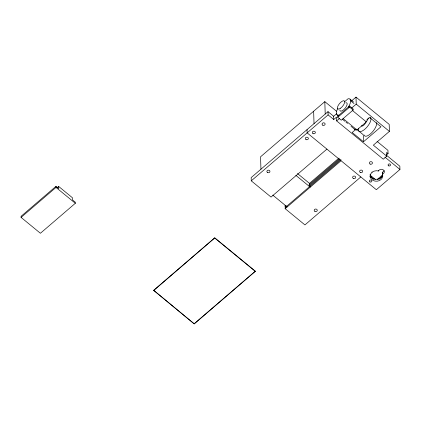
<?xml version="1.0" encoding="UTF-8"?>
<svg xmlns="http://www.w3.org/2000/svg" width="421" height="421" viewBox="0 0 421 421"><rect width="100%" height="100%" fill="white"/><g stroke="black" fill="none" stroke-linecap="round" stroke-linejoin="round"><path stroke-width="0.63" d="M58.666 186.45L58.735 188.608L55.972 186.345L21.05 216.32L21.082 217.399L40.405 233.271L75.327 203.29L75.296 202.217L72.533 199.949L72.465 197.791L58.666 186.45L57.172 187.74M21.082 217.399L56.009 187.419L55.972 186.345M336.458 111.212L324.817 101.645L260.557 156.801L260.946 169.205M386.688 154.749L388.051 153.576L386.641 152.418L386.757 156.191L383.268 159.191L336.663 120.906L336.542 117.127L333.753 119.527L333.648 116.291L328.001 111.649L251.169 177.599L251.269 180.835L271.04 197.075L326.917 149.113M251.269 180.835L328.101 114.886L328.001 111.649M344.615 101.719L348.072 98.756A10.183 3.994 -50.6 0 1 348.33 107.113L348.772 107.476M333.648 116.291L336.632 113.733M351.53 100.945L356.003 97.109L389.188 124.374L389.409 131.384L373.343 145.171L386.757 156.191M349.583 106.039L337.71 116.233L337.742 117.312L341.273 120.211L353.151 110.018L353.114 108.939L349.583 106.039L349.619 107.118L353.151 110.018M337.742 117.312L349.619 107.118M336.663 120.906L339.594 118.385M351.819 107.897L356.219 104.119L356.003 97.109M153.654 290.322L214.773 237.865L255.373 271.219L194.26 323.891L153.654 290.322L194.26 323.891M153.66 290.537L214.773 237.865M356.182 129.063L352.188 132.489L363.486 141.766L380.952 126.779L369.654 117.501L366.659 120.069M354.629 129.073A10.183 3.994 -50.6 0 0 356.966 129.947L366.338 121.906A10.183 3.994 -50.6 0 0 368.291 117.927M309.24 183.582L338.926 158.101M309.009 184.887L339.452 158.759M286.038 207.295L285.096 206.522L286.091 205.664M309.04 185.966L339.973 159.417M341.005 159.638L285.128 207.6L285.164 208.679L304.936 224.919L360.813 176.957M285.164 208.679L341.042 160.717M194.255 323.675L255.373 271.219M377.337 179.383L382.81 174.683M378.863 179.451L382.847 176.036M386.82 155.523L399.85 166.227L399.95 169.463L376.348 189.718L307.146 132.873L307.046 129.636M356.219 104.119L389.409 131.384M350.009 99.114L353.508 101.987M350.677 100.808L354.05 103.582M352.766 110.755L366.338 121.906M377.079 141.409L387.952 150.344L388.051 153.576M356.882 129.51L363.265 134.757L363.486 141.766M342.989 118.469L356.966 129.947M337.026 114.796L338.526 116.033M342.526 119.317L345.025 121.374M346.025 122.195L347.525 123.427M351.03 126.305L355.029 129.589M384.915 157.112L399.95 169.463M328.101 114.886L333.753 119.527M369.912 174.957L375.353 179.425M369.959 176.304L373.911 179.551M297.484 173.531L309.314 183.246L309.382 185.514L310.303 186.266M295.826 175.32L310.193 187.124M272.776 195.107L287.143 206.906M214.778 238.081L255.379 271.434M56.009 187.419L75.327 203.29M384.136 170.616A2.979 2.5 -1.8 0 1 382.284 172.247L382.347 174.136A6.257 5.252 -1.8 0 1 377.211 181.193A6.257 5.252 -1.8 0 1 370.243 175.468A6.257 5.252 -1.8 0 1 378.532 171A2.979 2.5 -1.8 0 1 383.447 169.984A2.979 2.5 -1.8 0 1 382.347 174.136M378.511 170.294L378.532 171M372.001 171.973L372.017 172.326M324.817 101.645L325.207 114.049M313.64 111.239L314.029 123.642M285.059 205.443L285.096 206.522M369.885 176.878A1.242 1.042 -1.8 0 1 371.09 176.862M382.284 172.247A6.257 5.252 -1.8 0 1 377.821 179.199A6.257 5.252 -1.8 0 1 370.185 174.72M345.757 102.771A5.215 2.047 -50.6 0 1 345.173 108.16A5.215 2.047 -50.6 0 1 339.847 110.102M338.963 115.159A10.183 3.994 -50.6 0 1 337.879 108.186M365.881 121.89A3.226 1.268 -50.6 0 1 363.697 125.242A3.226 1.268 -50.6 0 1 361.418 125.721M370.143 117.296A8.941 3.505 -50.6 0 1 365.523 128.605A8.941 3.505 -50.6 0 1 358.624 128.168M376.458 122.695A8.941 3.505 -50.6 0 1 371.617 132.815A8.941 3.505 -50.6 0 1 364.149 135.03M306.072 139.609A1.542 1.295 -1.8 0 0 308.372 138.462A1.542 1.295 -1.8 0 0 306.056 137.372A1.542 1.295 -1.8 0 0 306.072 139.609M267.656 172.584A1.542 1.295 -1.8 0 0 269.956 171.431A1.542 1.295 -1.8 0 0 267.64 170.347A1.542 1.295 -1.8 0 0 267.656 172.584M353.382 178.478A1.542 1.295 -1.8 0 0 355.682 177.325A1.542 1.295 -1.8 0 0 353.366 176.236A1.542 1.295 -1.8 0 0 353.382 178.478M314.961 211.447A1.542 1.295 -1.8 0 0 317.266 210.3A1.542 1.295 -1.8 0 0 314.95 209.211A1.542 1.295 -1.8 0 0 314.961 211.447M369.98 181.93A1.242 1.042 -1.8 0 0 371.838 180.998A1.242 1.042 -1.8 0 0 369.97 180.12A1.242 1.042 -1.8 0 0 369.98 181.93M388.699 165.858A1.242 1.042 -1.8 0 0 390.556 164.932A1.242 1.042 -1.8 0 0 388.688 164.053A1.242 1.042 -1.8 0 0 388.699 165.858M322.833 125.221A1.542 1.295 -1.8 0 0 325.133 124.069A1.542 1.295 -1.8 0 0 322.818 122.985A1.542 1.295 -1.8 0 0 322.833 125.221M313.056 133.615A1.542 1.295 -1.8 0 0 315.355 132.462A1.542 1.295 -1.8 0 0 313.04 131.378A1.542 1.295 -1.8 0 0 313.056 133.615M370.143 164.09A1.542 1.295 -1.8 0 0 372.443 162.938A1.542 1.295 -1.8 0 0 370.127 161.848A1.542 1.295 -1.8 0 0 370.143 164.09M360.365 172.484A1.542 1.295 -1.8 0 0 362.665 171.331A1.542 1.295 -1.8 0 0 360.35 170.242A1.542 1.295 -1.8 0 0 360.365 172.484M340.594 108.186A5.215 2.047 -50.6 0 0 344.42 100.956A5.215 2.047 -50.6 0 0 338.116 105.634A5.215 2.047 -50.6 0 0 340.594 108.186"/></g></svg>
